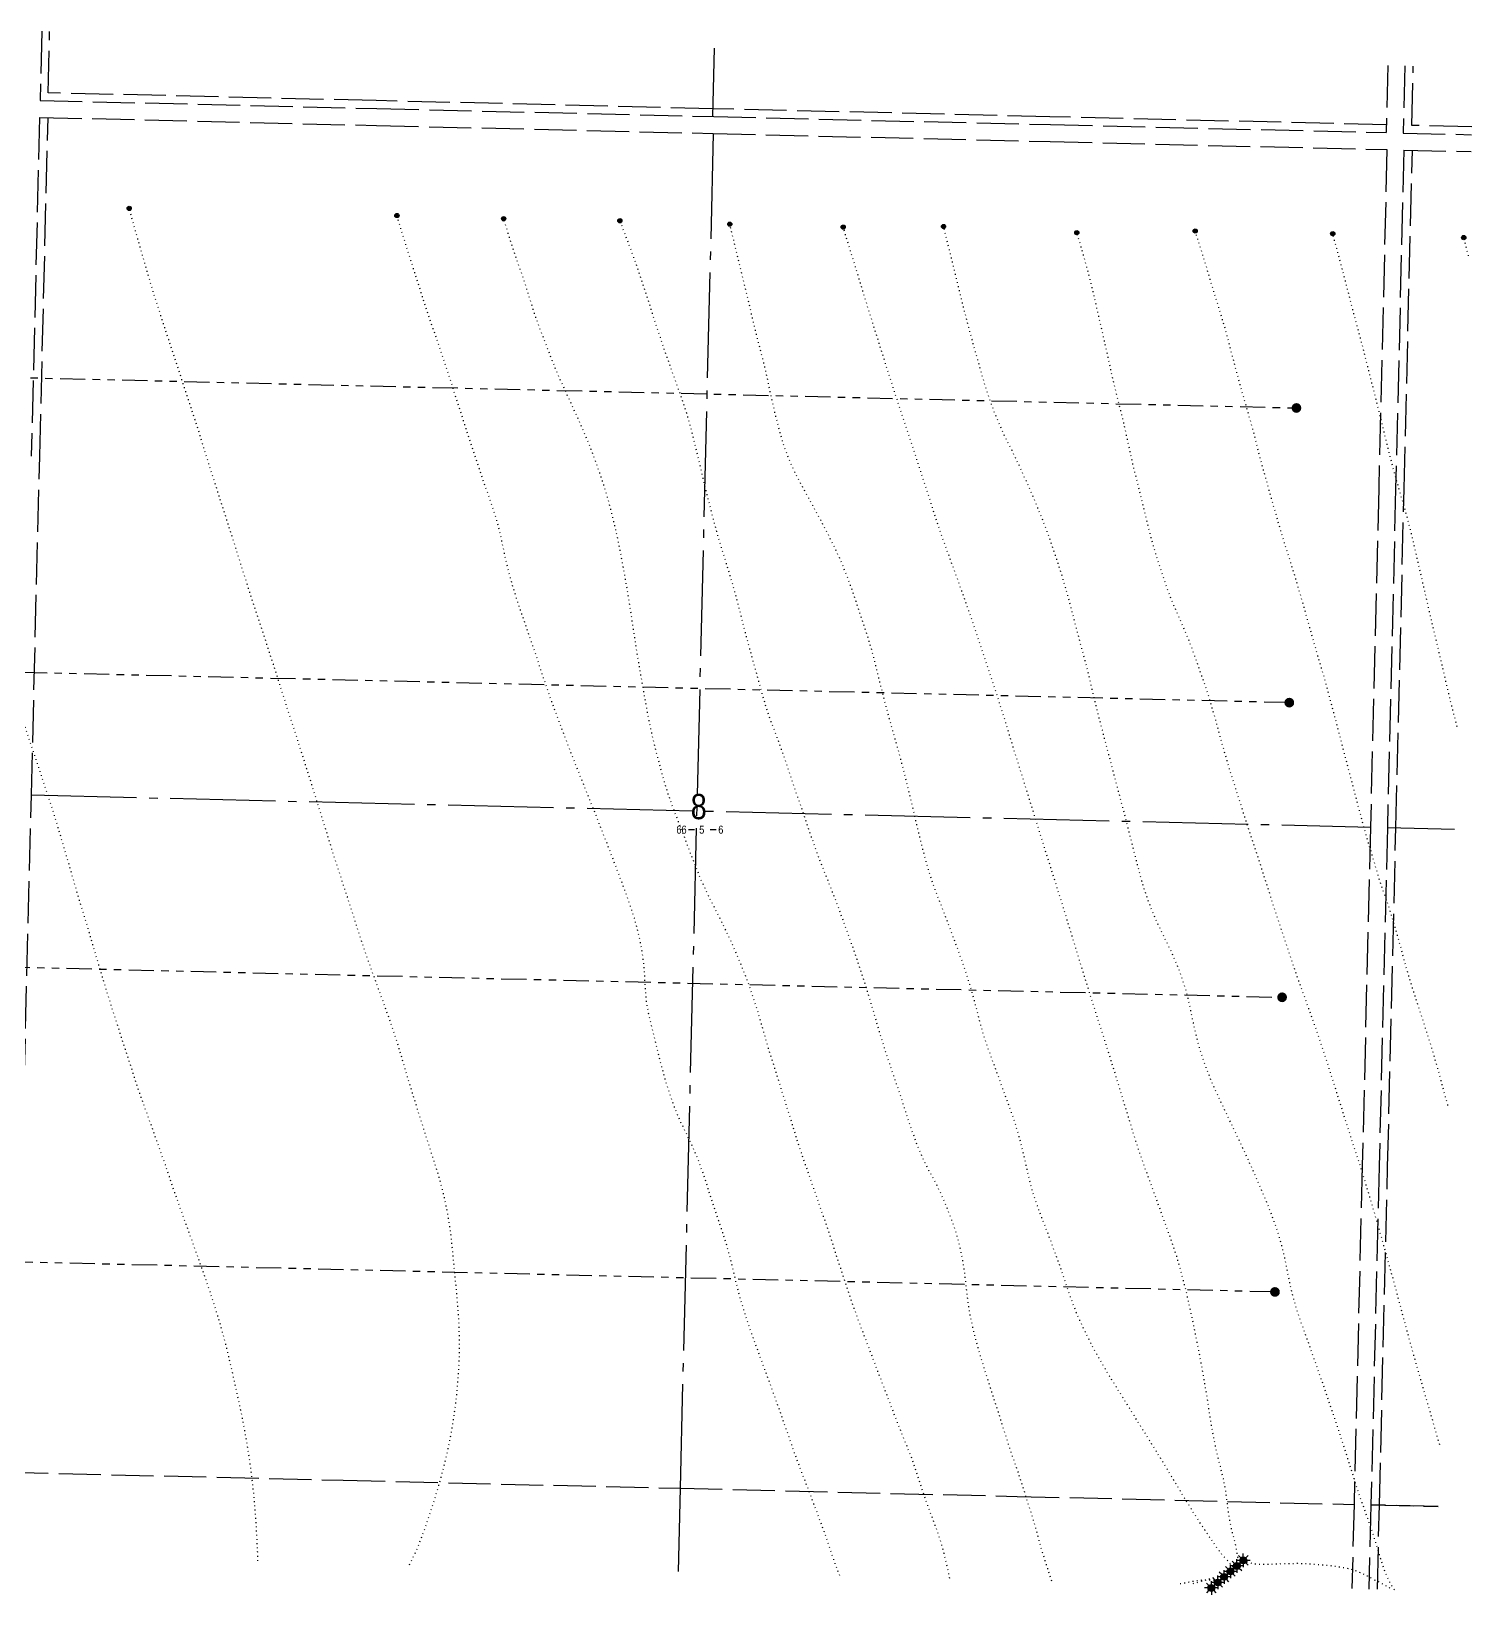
# Model space of a CAD drawing. Extents: x 383520 to 399637, y 6055811 to 6063584.
# Drawn here: x 388514 to 390224, y 6061605 to 6063460 of the extents above; entities that cross this region are included whole.
import ezdxf
from ezdxf.enums import TextEntityAlignment as Align

# ---------------------------------------------------------------- set-up
doc = ezdxf.new("R2010")
doc.units = 0
doc.header["$LTSCALE"] = 5
for name, pattern in [('foc-DOT', [1, 0.2, -0.8]), ('foc-DRILLPATH', [14.75, 6, -1.75, 1.75, -1.75, 1.75, -1.75]), ('foc-QUARTERLINE', [33, 25, -3, 2, -3]), ('foc-UNSURVEYED', [12.5, 10, -2.5])]:
    doc.linetypes.add(name, pattern=pattern)
for name, color, linetype in [('10', 1, 'Continuous'), ('9', 3, 'Continuous'), ('AS-DRILL-T', 8, 'Continuous'), ('DETAIL-HZ-Existing', 8, 'foc-DOT'), ('F-WS-S', 8, 'Continuous'), ('L-MON', 1, 'Continuous'), ('L-SECLBL', 7, 'Continuous'), ('L-SECQ', 8, 'foc-QUARTERLINE'), ('L-USEC', 7, 'foc-UNSURVEYED'), ('P-PDRILLPATH', 12, 'foc-DRILLPATH')]:
    doc.layers.add(name, color=color, linetype=linetype)
doc.layers.add('Z-DRILL-POINT', color=7, linetype='Continuous', true_color=0x7575ff, plot=False)
doc.styles.add('80L', font='ARIALN.TTF', dxfattribs={"height": 10})
doc.styles.add('SIMPLEX', font='ARIALN.TTF')

# ---------------------------------------------------------------- blocks, each defined once
blk = doc.blocks.new('L-SECLBL')
at = {"layer": '9', "color": 7}
for p, q in [((-5.1, -27.8), (-12.3, -27.8)), ((20.7, -27.8), (13.5, -27.8))]:
    blk.add_line(p, q, dxfattribs=at)
at = {"layer": '10', "color": 2, "style": 'SIMPLEX'}
blk.add_attdef('SEC', text='', height=30, dxfattribs=at).set_placement((0, 0), align=Align.MIDDLE)
at = {"layer": '10', "color": 5, "style": '80L'}
blk.add_attdef('TWP', text='', height=9.5, dxfattribs=at).set_placement((-14.4, -27.4), align=Align.MIDDLE_RIGHT)
blk.add_attdef('RGE', text='', height=9.5, dxfattribs=at).set_placement((3.6, -27.4), align=Align.MIDDLE_CENTER)
blk.add_attdef('MER', text='', height=9.5, dxfattribs=at).set_placement((23.2, -27.4), align=Align.MIDDLE_LEFT)
blk = doc.blocks.new('plbh')
at = {"layer": 'L-MON'}
h = blk.add_hatch(color=255, dxfattribs=at)
h.dxf.hatch_style = 1
edge = h.paths.add_edge_path()
edge.add_arc((0, 0), 1.16, 0, 360)
h = blk.add_hatch(color=256, dxfattribs=at)
h.dxf.hatch_style = 1
h.paths.add_polyline_path([(-0.96, 0, 1), (0.96, 0, 1)])
h.paths.add_polyline_path([(0.91, 0, -1), (-0.91, 0, -1)], flags=16)
h.paths.add_polyline_path([(0.45, 0, -1), (-0.45, 0, -1)], flags=0)
h = blk.add_hatch(color=256, dxfattribs=at)
h.dxf.hatch_style = 1
h.paths.add_polyline_path([(-0.45, 0, 1), (0.45, 0, 1)])
h.paths.add_polyline_path([(0.4, 0, -1), (-0.4, 0, -1)], flags=16)
at = {"layer": 'L-MON', "color": 240}
for radius in [0.96, 0.91, 0.45, 0.4]:
    blk.add_circle((0, 0), radius, dxfattribs=at)
blk = doc.blocks.new('BH-Existing')
at = {"layer": 'AS-DRILL-T'}
h = blk.add_hatch(color=256, dxfattribs=at)
h.dxf.hatch_style = 1
edge = h.paths.add_edge_path()
edge.add_arc((0, 0), 0.5, 0, 360)
blk.add_circle((0, 0), 0.5, dxfattribs=at)
blk = doc.blocks.new('GAS')
h = blk.add_hatch(color=255)
h.dxf.hatch_style = 1
edge = h.paths.add_edge_path()
edge.add_arc((0, 0), 0.9, 0, 360)
for p, q in [((-0.81, 0), (-1.62, 0)), ((-0.57, 0.57), (-1.14, 1.14)), ((0, 0.81), (0, 1.62)), ((0.57, 0.57), (1.14, 1.14)), ((1.62, 0), (0.81, 0)), ((-0.57, -0.57), (-1.14, -1.14)), ((0, -0.81), (0, -1.62)), ((1.14, -1.14), (0.57, -0.57))]:
    blk.add_line(p, q)
blk.add_circle((0, 0), 0.8)

msp = doc.modelspace()

# ---------------------------------------------------------------- linework, layer by layer
at = {"layer": 'DETAIL-HZ-Existing', "flags": 128}
for points in [[(388783.511, 6061644.734), (388783.3, 6061651.215), (388782.618, 6061665.376), (388781.752, 6061681.842), (388781.619, 6061684.556), (388780.997, 6061694.224), (388779.872, 6061708.716), (388778.618, 6061723.211), (388777.123, 6061737.673), (388775.386, 6061752.07), (388773.379, 6061766.453), (388771.1, 6061780.784), (388768.651, 6061795.098), (388766.011, 6061809.377), (388763.07, 6061823.604), (388762.019, 6061828.461), (388759.988, 6061837.794), (388756.876, 6061852.005), (388753.714, 6061866.197), (388750.471, 6061880.36), (388747.117, 6061894.497), (388743.561, 6061908.549), (388739.703, 6061922.518), (388735.504, 6061936.435), (388731.123, 6061950.287), (388726.611, 6061964.092), (388721.937, 6061977.821), (388717.132, 6061991.523), (388712.246, 6062005.187), (388707.361, 6062018.852), (388702.475, 6062032.526), (388697.529, 6062046.161), (388692.582, 6062059.787), (388687.697, 6062073.471), (388682.943, 6062087.202), (388678.27, 6062100.971), (388673.526, 6062114.712), (388668.67, 6062128.385), (388663.835, 6062142.058), (388659.05, 6062155.77), (388654.084, 6062169.406), (388649.067, 6062183.023), (388644.231, 6062196.696), (388639.558, 6062210.455), (388635.086, 6062224.269), (388630.644, 6062238.073), (388626.14, 6062251.807), (388621.647, 6062265.592), (388617.194, 6062279.356), (388612.732, 6062293.159), (388608.37, 6062306.971), (388604.109, 6062320.83), (388599.868, 6062334.668), (388595.647, 6062348.536), (388591.506, 6062362.382), (388587.437, 6062376.296), (388583.425, 6062390.109), (388579.265, 6062403.995), (388574.982, 6062417.745), (388570.731, 6062431.613), (388566.67, 6062445.447), (388562.681, 6062459.389), (388558.692, 6062473.322), (388554.533, 6062487.218), (388550.421, 6062501.033), (388546.392, 6062514.956), (388542.181, 6062528.804), (388537.758, 6062542.607), (388533.235, 6062556.362), (388528.712, 6062570.137), (388524.209, 6062583.912), (388519.656, 6062597.668), (388514.951, 6062611.358), (388510.185, 6062625.029), (388505.5, 6062638.719), (388500.604, 6062652.363), (388495.554, 6062665.861), (388490.536, 6062679.408), (388485.418, 6062692.998), (388479.894, 6062706.348), (388473.959, 6062719.618), (388467.728, 6062732.685), (388461.285, 6062745.677), (388454.669, 6062758.554), (388447.82, 6062771.296), (388440.982, 6062784.058), (388434.397, 6062796.963), (388428.248, 6062810.088), (388422.503, 6062823.394), (388416.879, 6062836.716), (388411.486, 6062850.112), (388406.589, 6062863.727), (388402.156, 6062877.49), (388398.045, 6062891.325), (388394.064, 6062905.177), (388390.054, 6062919.06), (388386.023, 6062932.923), (388382.023, 6062946.825), (388378.084, 6062960.746), (388374.186, 6062974.696), (388370.297, 6062988.646), (388366.368, 6063002.547), (388362.408, 6063016.448), (388358.45, 6063030.39), (388354.481, 6063044.322), (388350.502, 6063058.244), (388346.583, 6063072.184), (388342.663, 6063086.075), (388338.622, 6063099.918), (388334.451, 6063113.765), (388330.229, 6063127.593), (388326.149, 6063141.457), (388322.088, 6063155.311), (388317.984, 6063169.046), (388313.991, 6063182.798), (388310.102, 6063196.728), (388306.384, 6063210.694), (388302.787, 6063224.706), (388299.301, 6063238.336), (388296.808, 6063248.02)], [(388963.502, 6061640.172), (388965.906, 6061644.904), (388969.95, 6061653.587), (388973.71, 6061662.478), (388976.257, 6061668.837), (388982.249, 6061684.725), (388982.7, 6061685.984), (388985.895, 6061695.118), (388991.94, 6061713.555), (388996.193, 6061727.455), (389000.206, 6061741.39), (389003.972, 6061755.412), (389007.44, 6061769.511), (389010.539, 6061783.699), (389013.26, 6061797.957), (389015.623, 6061812.293), (389017.657, 6061826.667), (389018.869, 6061836.521), (389019.362, 6061841.1), (389020.758, 6061855.56), (389021.823, 6061870.028), (389022.5, 6061884.516), (389022.765, 6061898.984), (389022.631, 6061913.461), (389022.108, 6061927.989), (389021.224, 6061942.495), (389020.009, 6061956.959), (389018.583, 6061971.398), (389017.168, 6061985.848), (389015.822, 6062000.295), (389014.467, 6062014.753), (389012.941, 6062029.184), (389011.014, 6062043.566), (389008.645, 6062057.879), (389005.774, 6062072.113), (389002.41, 6062086.25), (388998.553, 6062100.259), (388994.233, 6062114.15), (388989.75, 6062127.944), (388985.318, 6062141.757), (388980.927, 6062155.589), (388976.556, 6062169.441), (388972.134, 6062183.254), (388962.782, 6062213.392), (388958.661, 6062227.268), (388954.571, 6062241.162), (388950.391, 6062255.039), (388946.029, 6062268.841), (388941.385, 6062282.579), (388936.549, 6062296.232), (388931.683, 6062309.886), (388926.746, 6062323.491), (388921.768, 6062337.087), (388916.801, 6062350.683), (388911.923, 6062364.267), (388907.288, 6062377.945), (388902.854, 6062391.699), (388898.451, 6062405.461), (388894.038, 6062419.233), (388889.575, 6062432.987), (388885.052, 6062446.763), (388880.549, 6062460.547), (388876.065, 6062474.292), (388871.652, 6062488.064), (388867.401, 6062501.913), (388863.16, 6062515.761), (388858.768, 6062529.563), (388854.447, 6062543.394), (388850.186, 6062557.252), (388841.502, 6062584.894), (388837.09, 6062598.677), (388832.697, 6062612.469), (388828.345, 6062626.28), (388823.851, 6062640.014), (388819.327, 6062653.74), (388814.955, 6062667.551), (388810.593, 6062681.373), (388806.191, 6062695.175), (388801.759, 6062708.968), (388797.296, 6062722.762), (388792.793, 6062736.537), (388788.219, 6062750.263), (388783.685, 6062763.999), (388779.192, 6062777.773), (388774.749, 6062791.547), (388770.297, 6062805.34), (388765.844, 6062819.124), (388761.562, 6062832.933), (388757.31, 6062846.752), (388752.907, 6062860.524), (388748.465, 6062874.307), (388744.041, 6062888.05), (388739.637, 6062901.792), (388735.204, 6062915.566), (388730.761, 6062929.319), (388726.328, 6062943.092), (388721.976, 6062956.893), (388717.766, 6062970.771), (388713.494, 6062984.62), (388708.784, 6062999.33), (388704.638, 6063012.126), (388700.115, 6063025.901), (388695.521, 6063039.648), (388686.454, 6063067.149), (388677.515, 6063094.587), (388668.458, 6063122.058), (388659.661, 6063149.572), (388651.453, 6063177.032), (388643.433, 6063204.808), (388636.278, 6063229.941), (388630.603, 6063250.157)], [(389474.268, 6061627.227), (389473.748, 6061628.497), (389471.187, 6061635.041), (389468.653, 6061641.925), (389466.187, 6061649.087), (389463.726, 6061656.459), (389461.198, 6061664.012), (389458.516, 6061671.75), (389455.706, 6061679.601), (389452.739, 6061687.575), (389449.704, 6061695.641), (389446.653, 6061703.858), (389443.535, 6061712.186), (389440.38, 6061720.645), (389437.117, 6061729.208), (389433.726, 6061737.853), (389430.309, 6061746.618), (389426.933, 6061755.483), (389423.6, 6061764.427), (389420.309, 6061773.459), (389417.068, 6061782.531), (389413.919, 6061791.64), (389410.79, 6061800.769), (389406.788, 6061812.26), (389401.473, 6061827.313), (389401.126, 6061828.282), (389391.295, 6061855.489), (389381.369, 6061882.469), (389376.337, 6061896.025), (389371.386, 6061909.61), (389366.106, 6061924.883), (389362.139, 6061937.003), (389357.784, 6061950.813), (389353.781, 6061964.724), (389350.272, 6061978.754), (389347.003, 6061992.847), (389343.514, 6062006.876), (389339.601, 6062020.786), (389335.266, 6062034.635), (389330.559, 6062048.354), (389325.9, 6062062.031), (389321.413, 6062075.764), (389316.967, 6062089.557), (389312.47, 6062103.32), (389307.581, 6062116.963), (389302.136, 6062130.41), (389296.226, 6062143.627), (389289.861, 6062156.646), (389285.63, 6062165.301), (389281.704, 6062174.139), (389278.101, 6062183.1), (389273.236, 6062196.532), (389268.846, 6062210.143), (389264.832, 6062223.995), (389261.139, 6062237.928), (389257.719, 6062251.946), (389254.299, 6062265.963), (389250.696, 6062279.835), (389247.363, 6062293.76), (389244.91, 6062308.034), (389243.46, 6062322.454), (389242.933, 6062332.049), (389242.507, 6062341.672), (389241.772, 6062351.313), (389239.979, 6062365.611), (389237.423, 6062379.767), (389235.33, 6062389.161), (389233.7, 6062395.743), (389230.407, 6062407.576), (389225.959, 6062421.288), (389221.179, 6062434.909), (389216.132, 6062448.656), (389211.077, 6062462.063), (389205.944, 6062475.571), (389200.73, 6062489.062), (389195.446, 6062502.535), (389190.182, 6062515.997), (389184.878, 6062529.44), (389179.523, 6062542.864), (389174.117, 6062556.269), (389168.733, 6062569.724), (389163.398, 6062583.168), (389157.995, 6062596.664), (389152.671, 6062610.147), (389147.499, 6062623.687), (389142.458, 6062637.274), (389137.437, 6062650.86), (389132.396, 6062664.446), (389127.497, 6062678.109), (389122.838, 6062691.787), (389118.28, 6062705.492), (389113.752, 6062719.186), (389109.143, 6062732.842), (389104.424, 6062746.501), (389099.674, 6062760.131), (389094.975, 6062773.809), (389090.398, 6062787.534), (389086.093, 6062801.383), (389082.172, 6062815.343), (389078.612, 6062829.393), (389075.545, 6062843.502), (389072.529, 6062857.69), (389069.22, 6062871.734), (389065.348, 6062885.703), (389060.8, 6062899.397), (389054.695, 6062916.541), (389051.021, 6062927.113), (389046.404, 6062940.86), (389041.837, 6062954.585), (389037.31, 6062968.359), (389032.822, 6062982.022), (389029.803, 6062991.179), (389026.805, 6063000.344), (389023.869, 6063009.558), (389020.891, 6063018.733), (389017.912, 6063027.869), (389014.976, 6063037.083), (389010.62, 6063050.883), (389006.133, 6063064.646), (389001.475, 6063078.323), (388996.785, 6063091.981), (388992.068, 6063105.69), (388987.309, 6063119.38), (388982.722, 6063133.126), (388978.304, 6063146.837), (388973.869, 6063160.639), (388969.503, 6063174.439), (388965.098, 6063188.251), (388960.738, 6063201.891), (388956.404, 6063215.73), (388953.408, 6063225.416), (388948.412, 6063241.652)], [(389604.759, 6061623.919), (389604.52, 6061625.152), (389603.538, 6061630.007), (389602.425, 6061635.266), (389601.132, 6061640.919), (389599.64, 6061646.997), (389598.026, 6061653.448), (389596.27, 6061660.213), (389594.28, 6061667.213), (389591.983, 6061674.371), (389589.381, 6061681.707), (389586.623, 6061689.216), (389583.768, 6061696.878), (389580.819, 6061704.752), (389577.845, 6061712.856), (389574.926, 6061721.15), (389572.061, 6061729.612), (389569.189, 6061738.214), (389566.351, 6061746.966), (389563.456, 6061755.829), (389560.33, 6061764.678), (389556.914, 6061773.513), (389553.358, 6061782.343), (389549.753, 6061791.243), (389546.179, 6061800.162), (389542.459, 6061809.666), (389536.966, 6061824.003), (389536.393, 6061825.528), (389535.03, 6061829.092), (389529.847, 6061842.622), (389524.612, 6061856.043), (389519.41, 6061869.574), (389514.347, 6061883.091), (389509.175, 6061896.631), (389503.961, 6061910.122), (389498.83, 6061923.681), (389493.837, 6061937.216), (389489.008, 6061950.888), (389484.36, 6061964.585), (389479.783, 6061978.34), (389475.256, 6061992.084), (389470.74, 6062005.858), (389466.292, 6062019.57), (389461.776, 6062033.344), (389457.187, 6062047.01), (389452.439, 6062060.709), (389447.649, 6062074.35), (389442.921, 6062088.059), (389438.221, 6062101.697), (389433.373, 6062115.369), (389428.592, 6062128.96), (389424.156, 6062142.762), (389419.882, 6062156.63), (389415.568, 6062170.479), (389411.24, 6062184.208), (389406.875, 6062198.038), (389402.62, 6062211.866), (389398.286, 6062225.705), (389393.89, 6062239.516), (389389.516, 6062253.347), (389385.432, 6062267.23), (389381.53, 6062281.189), (389377.406, 6062295.054), (389373.102, 6062308.893), (389368.656, 6062322.295), (389363.666, 6062335.91), (389358.338, 6062349.214), (389352.762, 6062362.603), (389347.051, 6062375.796), (389340.99, 6062388.967), (389334.817, 6062401.681), (389322.747, 6062425.672), (389318.407, 6062434.33), (389314.225, 6062442.964), (389310.247, 6062451.734), (389306.513, 6062460.647), (389301.178, 6062474.061), (389295.973, 6062487.501), (389290.879, 6062500.959), (389285.785, 6062514.417), (389280.56, 6062527.858), (389275.356, 6062541.309), (389270.496, 6062554.951), (389266.201, 6062568.78), (389262.369, 6062582.717), (389258.628, 6062596.682), (389254.927, 6062610.676), (389251.597, 6062624.711), (389248.521, 6062638.88), (389245.754, 6062653.012), (389243.21, 6062667.258), (389240.615, 6062681.505), (389238.132, 6062695.8), (389235.689, 6062710.094), (389233.327, 6062724.395), (389231.094, 6062738.724), (389228.932, 6062753.061), (389226.8, 6062767.387), (389224.588, 6062781.725), (389222.236, 6062796.036), (389219.721, 6062810.262), (389217.166, 6062824.478), (389214.52, 6062838.656), (389211.743, 6062852.788), (389208.706, 6062866.916), (389205.407, 6062880.971), (389201.817, 6062894.992), (389197.964, 6062908.93), (389193.75, 6062922.796), (389189.144, 6062936.553), (389184.274, 6062950.175), (389179.141, 6062963.704), (389173.746, 6062977.129), (389168.078, 6062990.431), (389162.177, 6063003.638), (389156.156, 6063016.789), (389150.123, 6063029.899), (389144.15, 6063043.018), (389138.311, 6063056.274), (389132.845, 6063069.671), (389127.712, 6063083.17), (389122.467, 6063096.622), (389117.194, 6063110.104), (389112.334, 6063123.746), (389107.928, 6063137.517), (389103.662, 6063151.325), (389096.779, 6063172.259), (389091.991, 6063185.949), (389087.311, 6063199.557), (389080.465, 6063220.78), (389075.12, 6063237.935)], [(389725.986, 6061620.847), (389724.801, 6061624.414), (389723.34, 6061628.911), (389721.786, 6061633.66), (389720.145, 6061638.612), (389718.439, 6061643.735), (389716.719, 6061649.088), (389714.995, 6061654.702), (389713.248, 6061660.606), (389711.469, 6061666.841), (389709.649, 6061673.417), (389707.757, 6061680.365), (389705.792, 6061687.565), (389703.62, 6061694.92), (389701.22, 6061702.361), (389698.693, 6061709.904), (389696.26, 6061717.606), (389693.872, 6061725.526), (389691.357, 6061733.61), (389688.658, 6061741.878), (389685.801, 6061750.27), (389682.808, 6061758.825), (389679.769, 6061767.522), (389676.784, 6061776.397), (389673.852, 6061785.401), (389670.912, 6061794.475), (389667.993, 6061803.619), (389665.115, 6061812.792), (389663.619, 6061817.469), (389662.456, 6061821.089), (389658.441, 6061833.65), (389657.651, 6061836.14), (389653.205, 6061849.912), (389648.779, 6061863.694), (389644.463, 6061877.513), (389640.259, 6061891.369), (389636.336, 6061905.279), (389633.893, 6061914.641), (389629.64, 6061933.46), (389627.156, 6061947.735), (389625.275, 6061962.085), (389623.764, 6061976.466), (389622.002, 6061990.813), (389619.568, 6062005.056), (389616.47, 6062019.176), (389613.162, 6062031.6), (389608.112, 6062046.877), (389602.878, 6062060.359), (389597.331, 6062073.707), (389593.403, 6062082.485), (389589.183, 6062091.151), (389584.669, 6062099.673), (389580.064, 6062108.157), (389575.651, 6062116.747), (389571.544, 6062125.54), (389566.007, 6062138.888), (389561.025, 6062152.444), (389556.398, 6062166.17), (389551.921, 6062179.943), (389547.385, 6062193.717), (389542.788, 6062207.463), (389538.11, 6062221.181), (389533.412, 6062234.889), (389528.876, 6062248.644), (389524.531, 6062262.474), (389520.362, 6062276.169), (389516.305, 6062289.892), (389512.27, 6062303.734), (389508.059, 6062317.691), (389503.742, 6062331.46), (389499.275, 6062345.192), (389494.694, 6062358.778), (389489.991, 6062372.296), (389485.162, 6062385.958), (389480.232, 6062399.582), (389475.261, 6062413.166), (389470.209, 6062426.713), (389464.954, 6062440.155), (389459.659, 6062453.588), (389454.354, 6062467.001), (389449.1, 6062480.443), (389444.098, 6062493.998), (389439.368, 6062507.637), (389434.7, 6062521.355), (389430.002, 6062535.053), (389425.293, 6062548.722), (389420.584, 6062562.391), (389415.896, 6062576.089), (389411.278, 6062589.785), (389406.619, 6062603.462), (389401.809, 6062617.093), (389396.677, 6062630.632), (389391.504, 6062644.152), (389386.857, 6062657.899), (389382.774, 6062671.812), (389378.913, 6062685.781), (389375.062, 6062699.758), (389371.13, 6062713.718), (389367.248, 6062727.677), (389363.488, 6062741.692), (389359.859, 6062755.745), (389356.318, 6062769.755), (389352.718, 6062783.747), (389348.895, 6062797.654), (389344.89, 6062811.495), (389340.745, 6062825.3), (389336.438, 6062839.069), (389332.113, 6062852.878), (389328.059, 6062866.751), (389324.359, 6062880.775), (389320.74, 6062894.817), (389317.069, 6062908.811), (389313.6, 6062922.859), (389310.321, 6062936.953), (389306.984, 6062951.068), (389303.585, 6062965.135), (389300.145, 6062979.183), (389296.524, 6062993.145), (389292.51, 6063006.997), (389285.275, 6063028.679), (389280.335, 6063042.313), (389275.405, 6063055.947), (389270.593, 6063069.488), (389265.815, 6063083.179), (389261.186, 6063096.875), (389256.679, 6063110.619), (389252.182, 6063124.372), (389247.776, 6063138.154), (389243.401, 6063151.954), (389238.833, 6063165.669), (389234.134, 6063179.328), (389230.926, 6063188.498), (389224.304, 6063206.595), (389219.619, 6063218.802), (389213.105, 6063235.576)], [(389937.955, 6061632.25), (389938.028, 6061631.988), (389938.198, 6061631.554), (389938.338, 6061631.15), (389938.612, 6061630.913), (389939.111, 6061630.861), (389939.602, 6061630.879), (389940.191, 6061630.815), (389940.579, 6061630.765), (389940.641, 6061630.814), (389940.691, 6061630.823), (389940.658, 6061630.724), (389940.432, 6061630.469), (389940.103, 6061630.107), (389939.808, 6061629.904), (389939.656, 6061629.798), (389939.512, 6061629.631), (389939.286, 6061629.397), (389938.989, 6061629.114), (389938.744, 6061628.9), (389938.539, 6061628.725), (389938.374, 6061628.528), (389938.197, 6061628.243), (389938.073, 6061628.046), (389938.112, 6061627.625), (389938.506, 6061627.345), (389939.077, 6061627.401), (389939.62, 6061627.918), (389939.71, 6061628.326), (389939.614, 6061628.498), (389939.487, 6061628.631), (389939.35, 6061628.735), (389939.202, 6061628.828), (389939.082, 6061628.841), (389938.991, 6061628.804), (389938.909, 6061628.706), (389938.826, 6061628.578), (389938.762, 6061628.419), (389938.656, 6061628.192), (389938.489, 6061627.906), (389938.476, 6061627.766), (389938.577, 6061627.823), (389938.61, 6061627.943), (389938.644, 6061628.112), (389938.719, 6061628.3), (389938.853, 6061628.487), (389939.008, 6061628.683), (389939.036, 6061628.992), (389938.966, 6061629.414), (389938.927, 6061629.865), (389938.847, 6061630.288), (389938.766, 6061630.66), (389938.775, 6061631.009), (389938.893, 6061631.337), (389939.09, 6061631.632), (389939.195, 6061631.849), (389939.261, 6061632.068), (389939.408, 6061632.384), (389939.618, 6061632.76), (389939.755, 6061633.056), (389939.851, 6061633.314), (389939.896, 6061633.523), (389939.817, 6061633.535), (389939.755, 6061633.486), (389939.788, 6061633.586), (389939.873, 6061633.794), (389940.049, 6061634.039), (389940.325, 6061634.303), (389940.469, 6061634.449), (389940.531, 6061634.538), (389940.755, 6061634.702), (389940.978, 6061634.817), (389941.142, 6061634.993), (389941.26, 6061635.29), (389941.242, 6061635.381), (389941.129, 6061635.283), (389941.068, 6061635.245), (389941.089, 6061635.255), (389940.885, 6061635.099), (389940.468, 6061634.829), (389940.094, 6061634.658), (389939.884, 6061634.684), (389939.975, 6061634.711), (389940.322, 6061634.563), (389940.655, 6061634.715), (389941.229, 6061634.831), (389941.785, 6061634.687), (389941.873, 6061634.615), (389941.823, 6061634.596), (389941.791, 6061634.517), (389941.767, 6061634.338), (389941.834, 6061634.246), (389942.204, 6061634.207), (389942.574, 6061634.208), (389942.855, 6061634.251), (389942.968, 6061634.368), (389942.969, 6061634.438), (389942.839, 6061634.842), (389942.436, 6061635.552), (389941.791, 6061636.578), (389940.932, 6061637.869), (389939.819, 6061639.387), (389938.429, 6061641.051), (389936.783, 6061642.861), (389934.9, 6061644.858), (389932.802, 6061647.009), (389930.499, 6061649.376), (389928.064, 6061652.076), (389925.608, 6061655.137), (389923.149, 6061658.528), (389920.55, 6061662.272), (389917.7, 6061666.423), (389914.589, 6061670.969), (389911.267, 6061675.842), (389907.793, 6061681.058), (389904.156, 6061686.568), (389900.336, 6061692.372), (389896.392, 6061698.45), (389892.337, 6061704.841), (389888.218, 6061711.513), (389883.995, 6061718.458), (389879.639, 6061725.646), (389875.167, 6061733.037), (389870.63, 6061740.609), (389866.017, 6061748.334), (389861.345, 6061756.15), (389856.536, 6061764.069), (389851.619, 6061772.051), (389846.653, 6061780.094), (389841.629, 6061788.188), (389836.575, 6061796.314), (389831.491, 6061804.45), (389826.399, 6061812.646), (389825.552, 6061814.027), (389823.618, 6061817.175), (389816.622, 6061828.499), (389808.168, 6061842.028), (389800.473, 6061854.239), (389795.38, 6061862.395), (389790.399, 6061870.639), (389785.561, 6061879.009), (389780.823, 6061887.387), (389776.167, 6061895.822), (389771.663, 6061904.364), (389767.302, 6061912.993), (389763.072, 6061921.668), (389759.002, 6061930.36), (389755.176, 6061939.206), (389748.372, 6061957.246), (389743.725, 6061970.974), (389739.096, 6061984.64), (389734.307, 6061998.321), (389729.356, 6062011.915), (389724.265, 6062025.493), (389719.142, 6062039.022), (389713.9, 6062052.543), (389708.796, 6062066.021), (389704.159, 6062079.748), (389700.244, 6062093.607), (389696.957, 6062107.721), (389693.829, 6062121.842), (389690.461, 6062135.918), (389686.739, 6062149.882), (389682.564, 6062163.728), (389677.916, 6062177.405), (389672.956, 6062191.04), (389667.945, 6062204.646), (389663.024, 6062218.229), (389658.063, 6062231.804), (389653.091, 6062245.379), (389648.212, 6062259.042), (389643.767, 6062272.844), (389639.956, 6062286.83), (389636.437, 6062300.89), (389632.726, 6062314.885), (389628.573, 6062328.78), (389624.146, 6062342.562), (389619.539, 6062356.308), (389614.761, 6062369.598), (389609.69, 6062383.175), (389604.725, 6062396.62), (389601.364, 6062405.654), (389594.418, 6062423.578), (389589.451, 6062436.103), (389584.815, 6062448.679), (389580.309, 6062462.453), (389576.276, 6062476.365), (389572.546, 6062490.37), (389569.035, 6062504.36), (389565.677, 6062518.465), (389562.386, 6062532.45), (389559.068, 6062546.564), (389555.707, 6062560.53), (389552.248, 6062574.609), (389548.696, 6062588.549), (389544.926, 6062602.555), (389541.064, 6062616.493), (389537.092, 6062630.444), (389533.158, 6062644.313), (389529.397, 6062658.309), (389525.776, 6062672.281), (389522.146, 6062686.314), (389518.665, 6062700.293), (389515.267, 6062714.379), (389511.586, 6062728.363), (389507.241, 6062742.203), (389502.664, 6062755.968), (389498.087, 6062769.724), (389493.48, 6062783.47), (389488.894, 6062797.225), (389483.943, 6062810.84), (389478.569, 6062824.314), (389472.802, 6062837.639), (389466.629, 6062850.753), (389460.2, 6062863.643), (389455.806, 6062872.172), (389451.263, 6062880.715), (389446.665, 6062889.089), (389442.059, 6062897.524), (389437.484, 6062906.008), (389427.64, 6062924.052), (389420.991, 6062936.938), (389415.385, 6062949.098), (389410.011, 6062962.562), (389405.513, 6062976.266), (389401.662, 6062990.244), (389398.063, 6063004.295), (389394.714, 6063018.371), (389391.627, 6063032.5), (389388.65, 6063046.667), (389385.522, 6063060.777), (389381.993, 6063074.807), (389378.302, 6063088.791), (389374.702, 6063102.833), (389371.38, 6063116.788), (389368.032, 6063130.893), (389364.603, 6063144.951), (389361.185, 6063159.038), (389357.713, 6063172.987), (389354.315, 6063187.073), (389351.036, 6063201.157), (389347.948, 6063213.996), (389343.621, 6063231.467)], [(389945.658, 6061638.742), (389945.689, 6061638.781), (389945.763, 6061638.939), (389945.928, 6061639.145), (389946.102, 6061639.301), (389946.376, 6061639.485), (389946.782, 6061639.715), (389947.091, 6061640.087), (389947.139, 6061640.426), (389947.054, 6061640.608), (389946.975, 6061640.68), (389946.844, 6061640.604), (389946.691, 6061640.497), (389946.579, 6061640.43), (389946.519, 6061640.401), (389946.368, 6061640.385), (389946.22, 6061640.459), (389946.082, 6061640.562), (389945.963, 6061640.605), (389945.918, 6061640.786), (389945.914, 6061641.036), (389945.887, 6061641.187), (389945.833, 6061641.398), (389945.766, 6061641.55), (389945.613, 6061641.834), (389945.478, 6061642.057), (389945.392, 6061642.209), (389945.364, 6061642.28), (389945.343, 6061642.23), (389945.319, 6061642.081), (389945.325, 6061641.911), (389945.381, 6061641.769), (389945.469, 6061641.647), (389945.567, 6061641.565), (389945.664, 6061641.452), (389945.73, 6061641.291), (389945.776, 6061641.12), (389945.772, 6061640.97), (389945.709, 6061640.831), (389945.625, 6061640.673), (389945.542, 6061640.555), (389945.459, 6061640.417), (389945.427, 6061640.358), (389945.397, 6061640.359), (389945.378, 6061640.399), (389945.411, 6061640.498), (389945.424, 6061640.648), (389945.448, 6061640.817), (389945.43, 6061640.888), (389945.369, 6061640.859), (389945.33, 6061640.88), (389945.311, 6061640.931), (389945.302, 6061640.981), (389945.294, 6061641.051), (389945.317, 6061641.171), (389945.391, 6061641.359), (389945.488, 6061641.627), (389945.607, 6061641.984), (389945.657, 6061642.403), (389945.636, 6061642.783), (389945.615, 6061643.164), (389945.595, 6061643.545), (389945.573, 6061643.895), (389945.55, 6061644.166), (389945.513, 6061644.307), (389945.435, 6061644.379), (389945.387, 6061644.45), (389945.379, 6061644.55), (389945.309, 6061644.532), (389945.306, 6061644.422), (389945.555, 6061644.396), (389945.817, 6061644.44), (389946.122, 6061644.662), (389946.5, 6061644.993), (389946.755, 6061645.197), (389946.887, 6061645.274), (389946.919, 6061645.333), (389946.86, 6061645.404), (389946.752, 6061645.467), (389946.613, 6061645.51), (389946.375, 6061645.606), (389946.256, 6061645.649), (389946.324, 6061645.578), (389946.422, 6061645.465), (389946.55, 6061645.382), (389946.72, 6061645.388), (389946.819, 6061645.355), (389946.818, 6061645.306), (389946.89, 6061645.374), (389946.952, 6061645.482), (389946.954, 6061645.552), (389947.006, 6061645.621), (389947.307, 6061645.694), (389947.708, 6061645.714), (389947.857, 6061645.67), (389947.857, 6061645.66), (389947.837, 6061645.651), (389947.798, 6061645.702), (389947.695, 6061645.994), (389947.5, 6061646.619), (389947.233, 6061647.556), (389946.922, 6061648.784), (389946.598, 6061650.252), (389946.269, 6061651.951), (389945.928, 6061653.97), (389945.519, 6061656.48), (389945.003, 6061659.514), (389944.328, 6061663.011), (389943.46, 6061666.824), (389942.38, 6061670.941), (389941.186, 6061675.331), (389939.988, 6061679.942), (389938.825, 6061684.742), (389937.757, 6061689.809), (389936.797, 6061695.164), (389935.926, 6061700.857), (389935.094, 6061706.959), (389934.252, 6061713.471), (389933.339, 6061720.345), (389932.311, 6061727.453), (389931.066, 6061734.645), (389929.563, 6061741.954), (389927.923, 6061748.976), (389926.039, 6061756.624), (389924.052, 6061764.594), (389922.013, 6061772.876), (389920.1, 6061781.435), (389918.334, 6061790.241), (389916.683, 6061799.254), (389915.116, 6061808.455), (389913.632, 6061817.764), (389912.16, 6061827.182), (389910.66, 6061836.651), (389909.121, 6061846.162), (389908.056, 6061852.539), (389905.122, 6061869.276), (389903.25, 6061879.484), (389900.604, 6061893.663), (389897.819, 6061907.885), (389894.921, 6061922.009), (389891.925, 6061936.166), (389888.817, 6061950.286), (389885.529, 6061964.39), (389882, 6061978.43), (389878.218, 6061992.396), (389874.154, 6062006.279), (389869.678, 6062020.062), (389864.808, 6062033.695), (389859.828, 6062047.31), (389854.897, 6062060.914), (389849.998, 6062074.557), (389845.106, 6062088.13), (389840.085, 6062101.726), (389835.093, 6062115.241), (389830.294, 6062128.932), (389825.827, 6062142.685), (389821.533, 6062156.533), (389817.327, 6062170.33), (389813.053, 6062184.188), (389808.827, 6062197.964), (389800.359, 6062225.719), (389791.788, 6062253.315), (389782.956, 6062280.898), (389774.044, 6062308.493), (389765.424, 6062336.161), (389756.916, 6062363.866), (389748.569, 6062391.247), (389740.087, 6062418.811), (389731.444, 6062446.37), (389722.826, 6062473.687), (389714.085, 6062501.318), (389705.535, 6062528.944), (389697.013, 6062556.53), (389688.431, 6062584.087), (389679.788, 6062611.645), (389671.319, 6062639.349), (389662.688, 6062666.947), (389653.674, 6062694.444), (389644.598, 6062721.873), (389635.363, 6062749.326), (389625.907, 6062776.754), (389616.179, 6062804.069), (389606.258, 6062831.308), (389596.338, 6062858.577), (389587.112, 6062885.96), (389578.367, 6062913.43), (389569.392, 6062940.897), (389560.307, 6062968.356), (389551.194, 6062995.896), (389542.18, 6063023.393), (389533.307, 6063050.927), (389524.575, 6063078.507), (389515.852, 6063106.008), (389507.211, 6063133.656), (389498.76, 6063161.27), (389493.22, 6063179.4), (389485.044, 6063205.986), (389478.236, 6063227.948)], [(390132.701, 6061610.539), (390130.948, 6061612.834), (390128.946, 6061616.083), (390127.441, 6061618.811), (390127.087, 6061619.479), (390125.188, 6061623.246), (390123.383, 6061627.191), (390121.599, 6061631.635), (390119.886, 6061636.468), (390118.219, 6061641.58), (390116.455, 6061647.264), (390114.611, 6061653.321), (390112.666, 6061659.739), (390110.596, 6061666.401), (390108.362, 6061673.287), (390106.077, 6061680.145), (390103.632, 6061687.416), (390101.051, 6061694.89), (390098.353, 6061702.458), (390095.617, 6061710.106), (390092.875, 6061717.914), (390090.148, 6061725.923), (390087.579, 6061733.857), (390084.979, 6061742.172), (390082.293, 6061750.65), (390079.643, 6061758.976), (390076.873, 6061767.696), (390074.046, 6061776.546), (390071.162, 6061785.499), (390068.313, 6061794.29), (390065.323, 6061803.435), (390062.414, 6061812.208), (390062.274, 6061812.631), (390059.706, 6061820.186), (390054.213, 6061836.263), (390051.166, 6061845.119), (390046.425, 6061858.808), (390041.576, 6061872.579), (390036.756, 6061886.299), (390031.928, 6061900.07), (390026.971, 6061913.934), (390021.991, 6061927.658), (390017.244, 6061941.507), (390013.109, 6061955.401), (390009.623, 6061969.279), (390006.617, 6061983.566), (390003.824, 6061997.947), (390001.794, 6062007.499), (389999.512, 6062016.957), (389996.889, 6062026.373), (389992.463, 6062040.284), (389987.564, 6062054.047), (389982.241, 6062067.639), (389976.556, 6062081.15), (389970.748, 6062094.565), (389964.86, 6062107.961), (389958.86, 6062121.29), (389952.787, 6062134.49), (389946.653, 6062147.612), (389940.446, 6062160.666), (389934.122, 6062173.832), (389927.742, 6062187.13), (389921.54, 6062200.394), (389915.653, 6062213.82), (389910.229, 6062227.385), (389905.309, 6062241.108), (389900.975, 6062255.067), (389897.224, 6062269.142), (389893.957, 6062283.385), (389891.022, 6062297.71), (389887.896, 6062311.989), (389884.046, 6062326.086), (389879.44, 6062339.962), (389874.187, 6062353.603), (389868.299, 6062366.969), (389861.914, 6062380.117), (389855.465, 6062393.056), (389849.39, 6062406.157), (389845.576, 6062415.142), (389842.003, 6062424.191), (389838.712, 6062433.293), (389835.665, 6062442.549), (389832.922, 6062451.568), (389830.308, 6062460.964), (389827.866, 6062470.426), (389825.453, 6062479.867), (389823.031, 6062489.338), (389819.392, 6062503.5), (389815.774, 6062517.662), (389812.105, 6062531.834), (389808.366, 6062545.989), (389804.606, 6062560.144), (389800.837, 6062574.289), (389797.118, 6062588.443), (389793.369, 6062602.608), (389789.639, 6062616.712), (389785.949, 6062630.835), (389782.259, 6062644.978), (389778.651, 6062659.16), (389775.174, 6062673.398), (389771.877, 6062687.652), (389768.519, 6062701.857), (389764.8, 6062716.011), (389760.94, 6062730.128), (389757.189, 6062744.203), (389749.902, 6062772.157), (389742.231, 6062800.361), (389733.766, 6062827.993), (389724.402, 6062855.658), (389719.402, 6062869.382), (389714.078, 6062882.955), (389708.542, 6062896.443), (389702.971, 6062909.701), (389699.077, 6062918.688), (389691.073, 6062936.426), (389686.966, 6062945.288), (389682.808, 6062954.121), (389678.74, 6062962.532), (389674.388, 6062971.199), (389670.028, 6062979.927), (389665.891, 6062988.8), (389662.027, 6062997.786), (389656.671, 6063011.259), (389651.654, 6063025.114), (389647.077, 6063038.939), (389643.025, 6063052.601), (389639.092, 6063066.56), (389635.116, 6063080.47), (389631.202, 6063094.429), (389627.355, 6063108.666), (389623.703, 6063122.698), (389620.069, 6063137.06), (389616.618, 6063151.137), (389613.203, 6063165.464), (389609.752, 6063179.552), (389606.279, 6063193.54), (389603.522, 6063204.429), (389601.795, 6063211.213), (389597.345, 6063228.656)], [(390186.374, 6061782.611), (390184.908, 6061787.417), (390182.289, 6061796.553), (390177.645, 6061812.891), (390173.133, 6061828.475), (390169.097, 6061842.267), (390165.064, 6061856.19), (390161.061, 6061870.091), (390157.188, 6061883.559), (390153.136, 6061897.932), (390149.295, 6061911.909), (390145.522, 6061925.835), (390141.782, 6061939.84), (390138.081, 6061953.835), (390134.3, 6061967.831), (390130.468, 6061981.788), (390122.734, 6062009.654), (390114.888, 6062037.473), (390106.832, 6062065.287), (390098.513, 6062092.988), (390089.871, 6062120.566), (390080.879, 6062148.143), (390072.116, 6062175.674), (390063.425, 6062203.314), (390054.654, 6062230.945), (390045.621, 6062258.483), (390036.215, 6062285.89), (390026.467, 6062312.815), (390016.673, 6062339.931), (390007.406, 6062367.284), (389998.384, 6062394.472), (389989.351, 6062422.01), (389980.538, 6062449.552), (389971.734, 6062477.044), (389962.718, 6062504.462), (389953.683, 6062531.899), (389944.851, 6062559.492), (389936.229, 6062587.09), (389928.082, 6062614.846), (389920.518, 6062642.748), (389912.321, 6062670.506), (389907.734, 6062684.252), (389903.066, 6062697.989), (389893.338, 6062725.304), (389888.155, 6062738.844), (389882.599, 6062752.233), (389878.674, 6062761.101), (389874.777, 6062769.898), (389870.901, 6062778.785), (389865.119, 6062793.15), (389860.605, 6062805.774), (389855.937, 6062819.501), (389851.436, 6062833.095), (389843.429, 6062860.838), (389836.429, 6062888.906), (389829.482, 6062917.063), (389822.502, 6062945.141), (389816.267, 6062973.381), (389813.221, 6062987.56), (389809.912, 6063001.604), (389802.83, 6063029.575), (389797.278, 6063052.596), (389794.28, 6063066.723), (389791.124, 6063080.884), (389787.924, 6063094.896), (389784.696, 6063109.029), (389781.418, 6063123.113), (389779.246, 6063132.519), (389777.143, 6063141.892), (389775.032, 6063151.327), (389771.523, 6063165.396), (389767.791, 6063179.361), (389760.824, 6063204.208), (389755.561, 6063221.421)], [(390196.173, 6062185.453), (390194.292, 6062191.851), (390190.422, 6062205.968), (390186.702, 6062220.102), (390182.761, 6062234.162), (390178.637, 6062248.115), (390174.409, 6062261.931), (390170.022, 6062275.781), (390165.488, 6062289.715), (390161.003, 6062303.668), (390156.477, 6062317.551), (390151.924, 6062331.535), (390147.771, 6062345.529), (390143.869, 6062359.578), (390140.088, 6062373.673), (390136.167, 6062387.732), (390132.084, 6062401.745), (390127.771, 6062415.733), (390123.103, 6062429.56), (390118.285, 6062443.37), (390113.749, 6062457.244), (390109.587, 6062471.288), (390105.475, 6062485.302), (390101.161, 6062499.3), (390097.087, 6062513.222), (390091.19, 6062535.361), (390087.51, 6062549.504), (390083.75, 6062563.609), (390080.046, 6062577.593), (390076.383, 6062591.585), (390072.685, 6062605.759), (390068.996, 6062619.942), (390065.277, 6062634.076), (390061.527, 6062648.211), (390057.767, 6062662.356), (390054.008, 6062676.501), (390050.149, 6062690.648), (390046.086, 6062704.68), (390041.874, 6062718.696), (390037.772, 6062732.759), (390033.771, 6062746.82), (390029.869, 6062760.858), (390025.937, 6062774.917), (390021.855, 6062788.95), (390017.723, 6062802.984), (390013.52, 6062817.01), (390009.166, 6062830.969), (390004.711, 6062844.891), (390000.366, 6062858.82), (389996.213, 6062872.814), (389992.099, 6062886.757), (389988.181, 6062900.556), (389984.279, 6062914.605), (389980.328, 6062928.704), (389976.355, 6062942.684), (389972.558, 6062956.52), (389969.039, 6062970.689), (389965.42, 6062984.84), (389962.106, 6062996.734), (389957.446, 6063012.901), (389953.451, 6063026.852), (389949.516, 6063040.761), (389945.656, 6063054.868), (389941.906, 6063069.003), (389938.217, 6063083.136), (389934.527, 6063097.28), (389930.577, 6063111.409), (389926.315, 6063125.446), (389921.981, 6063139.415), (389917.667, 6063153.383), (389913.489, 6063167.168), (389909.422, 6063180.98), (389901.994, 6063205.187), (389896.129, 6063223.254)], [(390207.105, 6062634.879), (390205.527, 6062640.977), (390201.858, 6062655.14), (390198.309, 6062669.3), (390194.95, 6062683.495), (390191.654, 6062697.739), (390188.377, 6062711.982), (390185.04, 6062726.247), (390181.643, 6062740.503), (390178.236, 6062754.729), (390174.879, 6062768.945), (390171.581, 6062783.168), (390168.324, 6062797.391), (390165.054, 6062811.534), (390161.812, 6062825.537), (390158.585, 6062839.779), (390155.288, 6062854.032), (390151.898, 6062868.169), (390148.243, 6062882.051), (390144.251, 6062896.111), (390140.178, 6062910.124), (390136.122, 6062923.986), (390132.218, 6062937.944), (390128.509, 6062952.098), (390124.92, 6062966.279), (390121.422, 6062980.457), (390118.004, 6062994.664), (390114.496, 6063008.883), (390110.899, 6063023.124), (390107.32, 6063037.295), (390103.732, 6063051.465), (390100.238, 6063065.434), (390096.735, 6063079.412), (390093.103, 6063093.454), (390089.289, 6063107.411), (390085.448, 6063121.487), (390081.749, 6063135.661), (390078.109, 6063149.803), (390074.462, 6063164.055), (390070.783, 6063178.178), (390066.942, 6063192.275), (390064.103, 6063202.707), (390059.401, 6063220.055)], [(390220.698, 6063193.742), (390219.54, 6063198.149), (390214.939, 6063215.545)], [(389953.235, 6061645.348), (389953.296, 6061645.407), (389953.377, 6061645.445), (389953.447, 6061645.413), (389953.536, 6061645.381), (389953.685, 6061645.367), (389953.877, 6061645.412), (389954.081, 6061645.578), (389954.286, 6061645.813), (389954.554, 6061646.136), (389954.839, 6061646.329), (389955.058, 6061646.284), (389955.234, 6061646.11), (389955.419, 6061645.895), (389955.706, 6061645.768), (389956.142, 6061645.598), (389956.496, 6061645.369), (389956.678, 6061645.014), (389956.651, 6061644.725), (389956.427, 6061644.56), (389956.083, 6061644.409), (389955.751, 6061644.337), (389955.51, 6061644.282), (389955.429, 6061644.264), (389955.19, 6061644.29), (389955.133, 6061644.422), (389955.123, 6061644.422), (389955.132, 6061644.372), (389955.14, 6061644.322), (389955.169, 6061644.251), (389955.158, 6061644.231), (389955.147, 6061644.171), (389955.217, 6061644.18), (389955.248, 6061644.239), (389955.218, 6061644.23), (389955.209, 6061644.26), (389955.23, 6061644.319), (389955.292, 6061644.398), (389955.333, 6061644.437), (389955.313, 6061644.427), (389955.272, 6061644.398), (389955.213, 6061644.43), (389955.282, 6061644.388), (389955.342, 6061644.387), (389955.362, 6061644.376), (389955.413, 6061644.405), (389955.415, 6061644.485), (389955.396, 6061644.555), (389955.418, 6061644.625), (389955.42, 6061644.705), (389955.44, 6061644.724), (389955.45, 6061644.694), (389955.418, 6061644.645), (389955.387, 6061644.606), (389955.466, 6061644.564), (389955.496, 6061644.553), (389956.2, 6061644.286), (389957.827, 6061643.736), (389960.359, 6061642.964), (389963.797, 6061642.01), (389968.019, 6061641.237), (389972.883, 6061640.909), (389978.373, 6061640.856), (389984.467, 6061640.957), (389991.345, 6061641.2), (389999.245, 6061641.498), (390008.265, 6061641.799), (390017.759, 6061641.848), (390027.165, 6061641.569), (390036.755, 6061641.036), (390046.478, 6061640.239), (390056.116, 6061639.215), (390065.639, 6061637.983), (390075.093, 6061636.402), (390084.248, 6061634.029), (390092.703, 6061630.812), (390100.549, 6061626.881), (390108.289, 6061622.671), (390116.214, 6061618.657), (390124.393, 6061614.397), (390130.092, 6061610.605)], [(389922.868, 6061619.147), (389923.029, 6061619.183), (389923.331, 6061619.285), (389923.634, 6061619.408), (389923.897, 6061619.522), (389924.242, 6061619.724), (389924.458, 6061619.958), (389924.645, 6061620.244), (389924.822, 6061620.54), (389925.019, 6061620.805), (389925.203, 6061620.971), (389925.213, 6061620.96), (389925.111, 6061620.903), (389925.021, 6061620.885), (389924.911, 6061620.908), (389924.764, 6061621.001), (389924.616, 6061621.095), (389924.538, 6061621.187), (389924.499, 6061621.238), (389924.399, 6061621.24), (389924.25, 6061621.254), (389924.209, 6061621.245), (389924.118, 6061621.197), (389924.088, 6061621.178), (389924.057, 6061621.138), (389924.036, 6061621.099), (389924.035, 6061621.089), (389924.046, 6061621.119), (389924.016, 6061621.129), (389924.026, 6061621.109), (389924.035, 6061621.079), (389924.056, 6061621.098), (389924.066, 6061621.118), (389924.065, 6061621.088), (389924.065, 6061621.068), (389924.044, 6061621.049), (389924.035, 6061621.049), (389924.035, 6061621.079), (389924.015, 6061621.059), (389922.707, 6061621.151), (389918.942, 6061621.413), (389913.997, 6061621.703), (389909.081, 6061621.893), (389904.266, 6061621.77), (389899.311, 6061621.21), (389894.038, 6061620.318), (389888.702, 6061619.328), (389883.136, 6061618.303), (389877.015, 6061617.121), (389876.559, 6061617.031)], [(389930.445, 6061625.753), (389930.478, 6061625.882), (389930.67, 6061626.378), (389930.779, 6061626.735), (389930.961, 6061627.231), (389931.16, 6061627.586), (389931.286, 6061627.823), (389931.382, 6061628.071), (389931.468, 6061628.319), (389931.521, 6061628.478), (389931.351, 6061628.462), (389930.9, 6061628.413), (389930.367, 6061628.296), (389930.268, 6061627.938), (389930.584, 6061627.36), (389930.735, 6061627.006), (389930.528, 6061627.111), (389930.43, 6061627.204), (389930.108, 6061627.552), (389929.852, 6061627.678), (389929.806, 6061627.449), (389929.726, 6061627.051), (389929.683, 6061626.922), (389929.619, 6061626.753), (389929.567, 6061626.685), (389929.475, 6061626.587), (389929.486, 6061626.637), (389929.467, 6061626.657), (389929.416, 6061626.638), (389929.375, 6061626.599), (389929.344, 6061626.57), (389929.344, 6061626.55), (389929.364, 6061626.57), (389929.335, 6061626.61), (389929.305, 6061626.611), (389929.315, 6061626.601), (389929.315, 6061626.611), (389929.315, 6061626.601), (389929.365, 6061626.61), (389929.416, 6061626.618), (389929.387, 6061626.659), (389929.388, 6061626.709), (389929.408, 6061626.709), (389929.438, 6061626.718), (389929.439, 6061626.758), (389929.399, 6061626.769), (389929.349, 6061626.77), (389929.33, 6061626.811), (389929.361, 6061626.85), (389929.241, 6061626.833), (389928.779, 6061626.754), (389926.878, 6061626.34), (389923.109, 6061625.581), (389917.697, 6061624.353), (389911.314, 6061622.647), (389904.333, 6061620.647), (389897.251, 6061618.588), (389889.743, 6061616.71), (389889.676, 6061616.698)]]:
    msp.add_lwpolyline(points, dxfattribs=at)
at = {"layer": 'L-SECQ', "flags": 128}
for points in [[(389323.437, 6063359.194), (389325.422, 6063440.171)], [(389324.024, 6063339.065), (389284.608, 6061730.89)], [(388514.463, 6062553.87), (390104.218, 6062515.844)], [(390124.322, 6062515.363), (390204.151, 6062513.454)], [(389284.608, 6061730.89), (389282.186, 6061632.095)]]:
    msp.add_lwpolyline(points, dxfattribs=at)
at = {"layer": 'L-USEC'}
for p, q in [((388526.795, 6063460.417), (388524.767, 6063378.294)), ((388534.274, 6063387.388), (388536.072, 6063460.182)), ((390124.82, 6063419.905), (390122.878, 6063340.075)), ((390144.923, 6063419.396), (390142.981, 6063339.593)), ((390153.248, 6063348.67), (390154.962, 6063419.141)), ((388524.767, 6063378.294), (388924.627, 6063368.732)), ((388923.945, 6063378.07), (388534.274, 6063387.388)), ((389323.666, 6063368.51), (388923.945, 6063378.07)), ((388524.271, 6063358.191), (388514.341, 6062956.136)), ((388524.271, 6063358.191), (388924.146, 6063348.629)), ((388524.393, 6062955.911), (388534.322, 6063357.951)), ((388924.627, 6063368.732), (389324.505, 6063359.168)), ((389723.385, 6063358.95), (389323.666, 6063368.51)), ((389324.505, 6063359.168), (389724.381, 6063349.605)), ((390123.105, 6063349.391), (389723.385, 6063358.95)), ((388924.146, 6063348.629), (389324.024, 6063339.065)), ((389324.024, 6063339.065), (389723.9, 6063329.502)), ((389724.381, 6063349.605), (390122.878, 6063340.075)), ((390142.981, 6063339.593), (390224.19, 6063337.651)), ((390224.425, 6063346.968), (390153.248, 6063348.67)), ((389723.9, 6063329.502), (390123.777, 6063319.938)), ((390123.777, 6063319.938), (390113.997, 6062917.891)), ((390143.88, 6063319.457), (390134.101, 6062917.402)), ((390143.88, 6063319.457), (390223.71, 6063317.548)), ((390144.153, 6062917.172), (390153.932, 6063319.217)), ((388514.463, 6062553.87), (388524.393, 6062955.911)), ((390113.997, 6062917.891), (390104.218, 6062515.844)), ((390134.101, 6062917.402), (390124.322, 6062515.355)), ((390134.373, 6062515.123), (390144.153, 6062917.172)), ((388504.533, 6062151.829), (388514.463, 6062553.87)), ((390104.218, 6062515.844), (390094.44, 6062113.798)), ((390124.322, 6062515.355), (390114.543, 6062113.309)), ((390124.594, 6062113.079), (390134.373, 6062515.123)), ((390094.44, 6062113.798), (390084.66, 6061711.75)), ((390114.543, 6062113.309), (390104.763, 6061711.261)), ((390114.814, 6061711.029), (390124.594, 6062113.079)), ((388484.553, 6061750.028), (388884.578, 6061740.459)), ((388884.578, 6061740.459), (389284.608, 6061730.89)), ((389284.608, 6061730.89), (389684.634, 6061721.319)), ((389684.634, 6061721.319), (390084.66, 6061711.75)), ((390084.66, 6061711.75), (390082.229, 6061611.818)), ((390104.763, 6061711.261), (390102.332, 6061611.309)), ((390104.763, 6061711.27), (390184.592, 6061709.36)), ((390184.592, 6061709.36), (390104.763, 6061711.27)), ((390112.383, 6061611.054), (390114.814, 6061711.029))]:
    msp.add_line(p, q, dxfattribs=at)
at = {"layer": 'P-PDRILLPATH', "flags": 128}
for points in [[(386306.75, 6062665.113), (386996.802, 6063085.205), (390016.326, 6063013.256)], [(390007.819, 6062663.494), (386988.036, 6062735.45), (386321.982, 6062650.15)], [(389990.804, 6061963.97), (386970.504, 6062035.938), (386315.9, 6062636.445)], [(386318.941, 6062643.297), (386979.27, 6062385.694), (389999.311, 6062313.732)]]:
    msp.add_lwpolyline(points, dxfattribs=at)

# ---------------------------------------------------------------- block references
at = {"layer": 'AS-DRILL-T', "xscale": 4.999999999999996, "yscale": 4.999999999999996}
for p in [(388630.602, 6063250.165), (388948.411, 6063241.681), (389075.126, 6063237.903), (389213.092, 6063235.523), (389343.602, 6063231.437), (389478.253, 6063227.921), (389597.342, 6063228.685), (389896.144, 6063223.293), (389755.559, 6063221.374), (390059.425, 6063220.099), (390214.937, 6063215.542)]:
    msp.add_blockref('BH-Existing', p, dxfattribs=at)
at = {"layer": 'F-WS-S', "xscale": 4.999999999999996, "yscale": 4.999999999999996, "zscale": 4.999999999999996}
for p in [(389953.235, 6061645.348), (389930.445, 6061625.753), (389937.955, 6061632.25), (389945.658, 6061638.742), (389915.294, 6061612.652), (389922.868, 6061619.147)]:
    msp.add_blockref('GAS', p, dxfattribs=at)
at = {"layer": 'L-MON', "color": 5, "xscale": 4.998073099999996, "yscale": 4.998073099999996, "zscale": 4.998073099999996}
for p in [(390016.326, 6063013.256), (390007.819, 6062663.494), (389999.311, 6062313.732), (389990.804, 6061963.97)]:
    msp.add_blockref('plbh', p, dxfattribs=at)
at = {"layer": 'L-SECLBL', "zscale": 10.72927728178907}
msp.add_blockref('L-SECLBL', (389306.729, 6062540.144), dxfattribs=at).add_auto_attribs({'SEC': '8', 'TWP': '66', 'RGE': '5', 'MER': '6'})

# ---------------------------------------------------------------- texts
at = {"layer": 'Z-DRILL-POINT', "color": 7, "style": '80L'}
for s, p in [('E3', (390016.326, 6063013.256)), ('F1', (390007.819, 6062663.494)), ('G3', (389999.311, 6062313.732)), ('H1', (389990.804, 6061963.97))]:
    msp.add_text(s, height=2, dxfattribs=at).set_placement(p)

doc.saveas('drawing.dxf')
